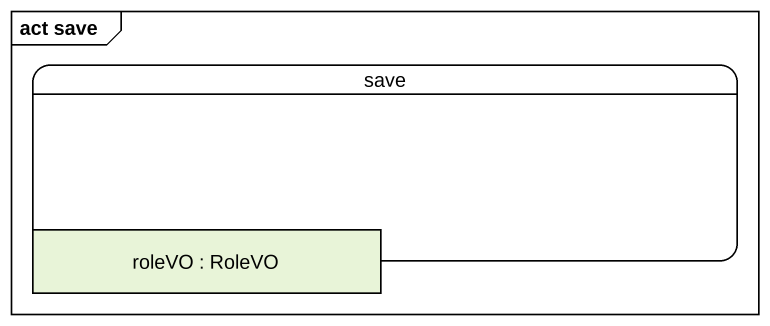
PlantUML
@startuml
mainframe act save
hide empty description
state save {
  state "roleVO : RoleVO" as roleVO <<object>>
}
@enduml
